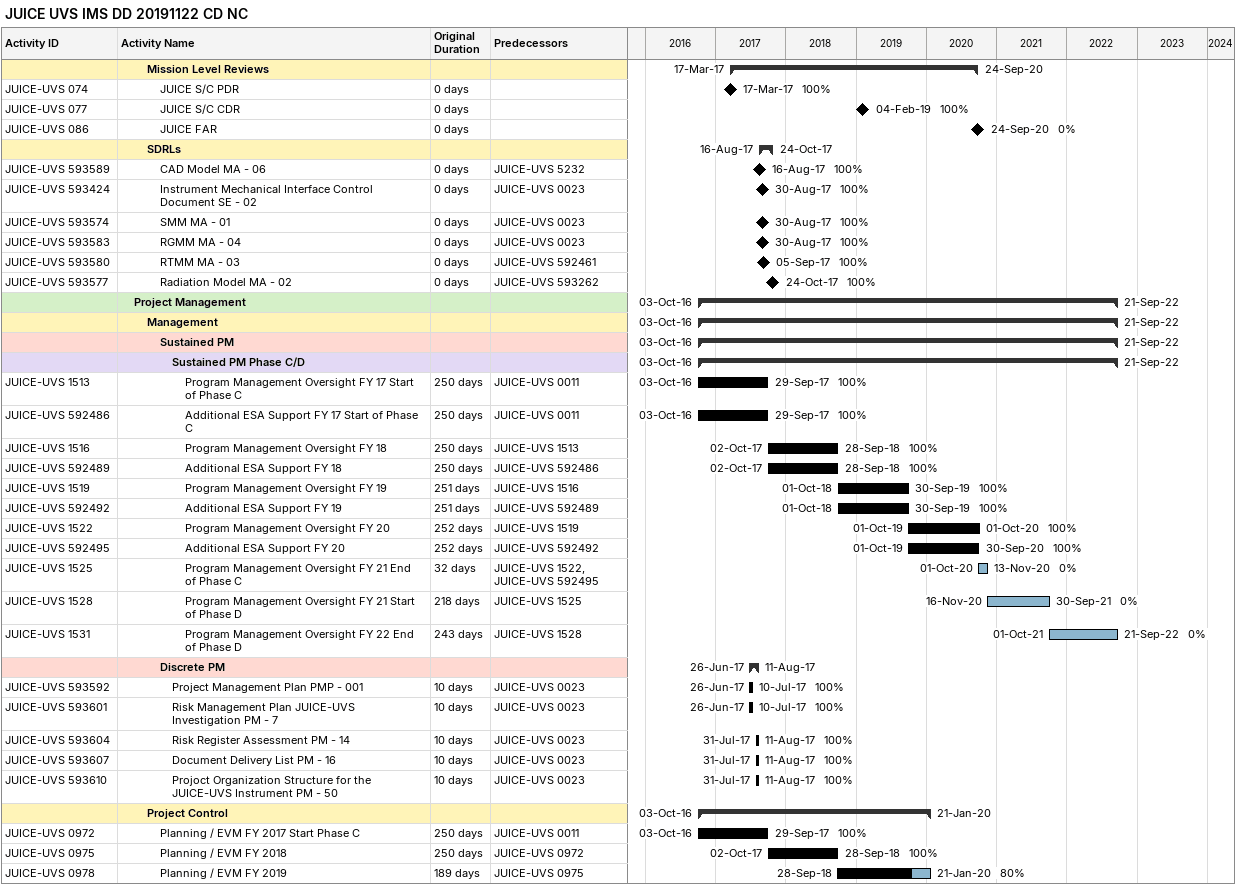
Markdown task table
JUICE UVS IMS DD 20191122 CD NC

| ID | Level | Task | Original duration | Start | Finish | Predecessors | % complete |
|---|---|---|---|---|---|---|---|
|  | 3 | **Mission Level Reviews** |  | 2017-03-17 | 2020-09-24 |  |  |
| JUICE-UVS 074 | 4 | JUICE S/C PDR | 0d | 2017-03-17 | 2017-03-17 |  | 100 |
| JUICE-UVS 077 | 4 | JUICE S/C CDR | 0d | 2019-02-04 | 2019-02-04 |  | 100 |
| JUICE-UVS 086 | 4 | JUICE FAR | 0d | 2020-09-24 | 2020-09-24 |  | 0 |
|  | 3 | **SDRLs** |  | 2017-08-16 | 2017-10-24 |  |  |
| JUICE-UVS 593589 | 4 | CAD Model MA - 06 | 0d | 2017-08-16 | 2017-08-16 | JUICE-UVS 5232 | 100 |
| JUICE-UVS 593424 | 4 | Instrument Mechanical Interface Control Document SE - 02 | 0d | 2017-08-30 | 2017-08-30 | JUICE-UVS 0023 | 100 |
| JUICE-UVS 593574 | 4 | SMM MA - 01 | 0d | 2017-08-30 | 2017-08-30 | JUICE-UVS 0023 | 100 |
| JUICE-UVS 593583 | 4 | RGMM MA - 04 | 0d | 2017-08-30 | 2017-08-30 | JUICE-UVS 0023 | 100 |
| JUICE-UVS 593580 | 4 | RTMM MA - 03 | 0d | 2017-09-05 | 2017-09-05 | JUICE-UVS 592461 | 100 |
| JUICE-UVS 593577 | 4 | Radiation Model MA - 02 | 0d | 2017-10-24 | 2017-10-24 | JUICE-UVS 593262 | 100 |
|  | 2 | **Project Management** |  | 2016-10-03 | 2022-09-21 |  |  |
|  | 3 | **Management** |  | 2016-10-03 | 2022-09-21 |  |  |
|  | 4 | **Sustained PM** |  | 2016-10-03 | 2022-09-21 |  |  |
|  | 5 | **Sustained PM Phase C/D** |  | 2016-10-03 | 2022-09-21 |  |  |
| JUICE-UVS 1513 | 6 | Program Management Oversight FY 17 Start of Phase C | 250d | 2016-10-03 | 2017-09-29 | JUICE-UVS 0011 | 100 |
| JUICE-UVS 592486 | 6 | Additional ESA Support FY 17 Start of Phase C | 250d | 2016-10-03 | 2017-09-29 | JUICE-UVS 0011 | 100 |
| JUICE-UVS 1516 | 6 | Program Management Oversight FY 18 | 250d | 2017-10-02 | 2018-09-28 | JUICE-UVS 1513 | 100 |
| JUICE-UVS 592489 | 6 | Additional ESA Support FY 18 | 250d | 2017-10-02 | 2018-09-28 | JUICE-UVS 592486 | 100 |
| JUICE-UVS 1519 | 6 | Program Management Oversight FY 19 | 251d | 2018-10-01 | 2019-09-30 | JUICE-UVS 1516 | 100 |
| JUICE-UVS 592492 | 6 | Additional ESA Support FY 19 | 251d | 2018-10-01 | 2019-09-30 | JUICE-UVS 592489 | 100 |
| JUICE-UVS 1522 | 6 | Program Management Oversight FY 20 | 252d | 2019-10-01 | 2020-10-01 | JUICE-UVS 1519 | 100 |
| JUICE-UVS 592495 | 6 | Additional ESA Support FY 20 | 252d | 2019-10-01 | 2020-09-30 | JUICE-UVS 592492 | 100 |
| JUICE-UVS 1525 | 6 | Program Management Oversight FY 21 End of Phase C | 32d | 2020-10-01 | 2020-11-13 | JUICE-UVS 1522, JUICE-UVS 592495 | 0 |
| JUICE-UVS 1528 | 6 | Program Management Oversight FY 21 Start of Phase D | 218d | 2020-11-16 | 2021-09-30 | JUICE-UVS 1525 | 0 |
| JUICE-UVS 1531 | 6 | Program Management Oversight FY 22 End of Phase D | 243d | 2021-10-01 | 2022-09-21 | JUICE-UVS 1528 | 0 |
|  | 4 | **Discrete PM** |  | 2017-06-26 | 2017-08-11 |  |  |
| JUICE-UVS 593592 | 5 | Project Management Plan PMP - 001 | 10d | 2017-06-26 | 2017-07-10 | JUICE-UVS 0023 | 100 |
| JUICE-UVS 593601 | 5 | Risk Management Plan JUICE-UVS Investigation PM - 7 | 10d | 2017-06-26 | 2017-07-10 | JUICE-UVS 0023 | 100 |
| JUICE-UVS 593604 | 5 | Risk Register Assessment PM - 14 | 10d | 2017-07-31 | 2017-08-11 | JUICE-UVS 0023 | 100 |
| JUICE-UVS 593607 | 5 | Document Delivery List PM - 16 | 10d | 2017-07-31 | 2017-08-11 | JUICE-UVS 0023 | 100 |
| JUICE-UVS 593610 | 5 | Projoct Organization Structure for the JUICE-UVS Instrument PM - 50 | 10d | 2017-07-31 | 2017-08-11 | JUICE-UVS 0023 | 100 |
|  | 3 | **Project Control** |  | 2016-10-03 | 2020-01-21 |  |  |
| JUICE-UVS 0972 | 4 | Planning / EVM FY 2017 Start Phase C | 250d | 2016-10-03 | 2017-09-29 | JUICE-UVS 0011 | 100 |
| JUICE-UVS 0975 | 4 | Planning / EVM FY 2018 | 250d | 2017-10-02 | 2018-09-28 | JUICE-UVS 0972 | 100 |
| JUICE-UVS 0978 | 4 | Planning / EVM FY 2019 | 189d | 2018-09-28 | 2020-01-21 | JUICE-UVS 0975 | 80 |
